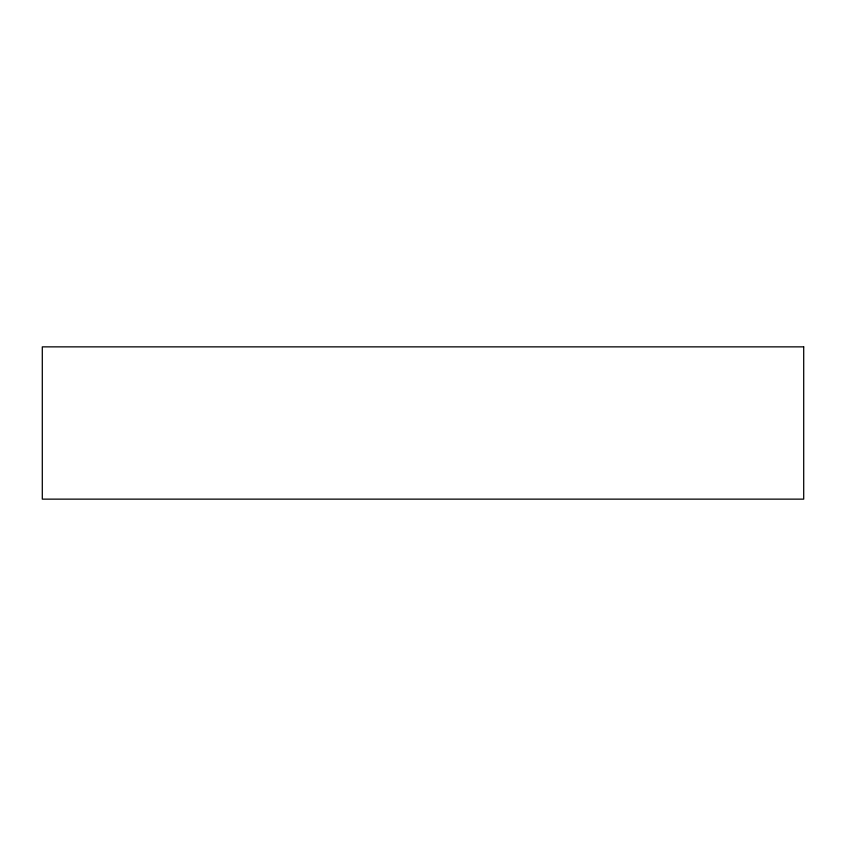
<?xml version="1.0" encoding="UTF-8"?>
<svg xmlns="http://www.w3.org/2000/svg" width="846" height="846" viewBox="0 0 846 846"><rect width="100%" height="100%" fill="white"/><g stroke="black" fill="none" stroke-linecap="round" stroke-linejoin="round"><path stroke-width="1.27" d="M803.7 346.86L42.3 346.86L42.3 499.14L803.7 499.14L803.7 346.86"/></g></svg>
